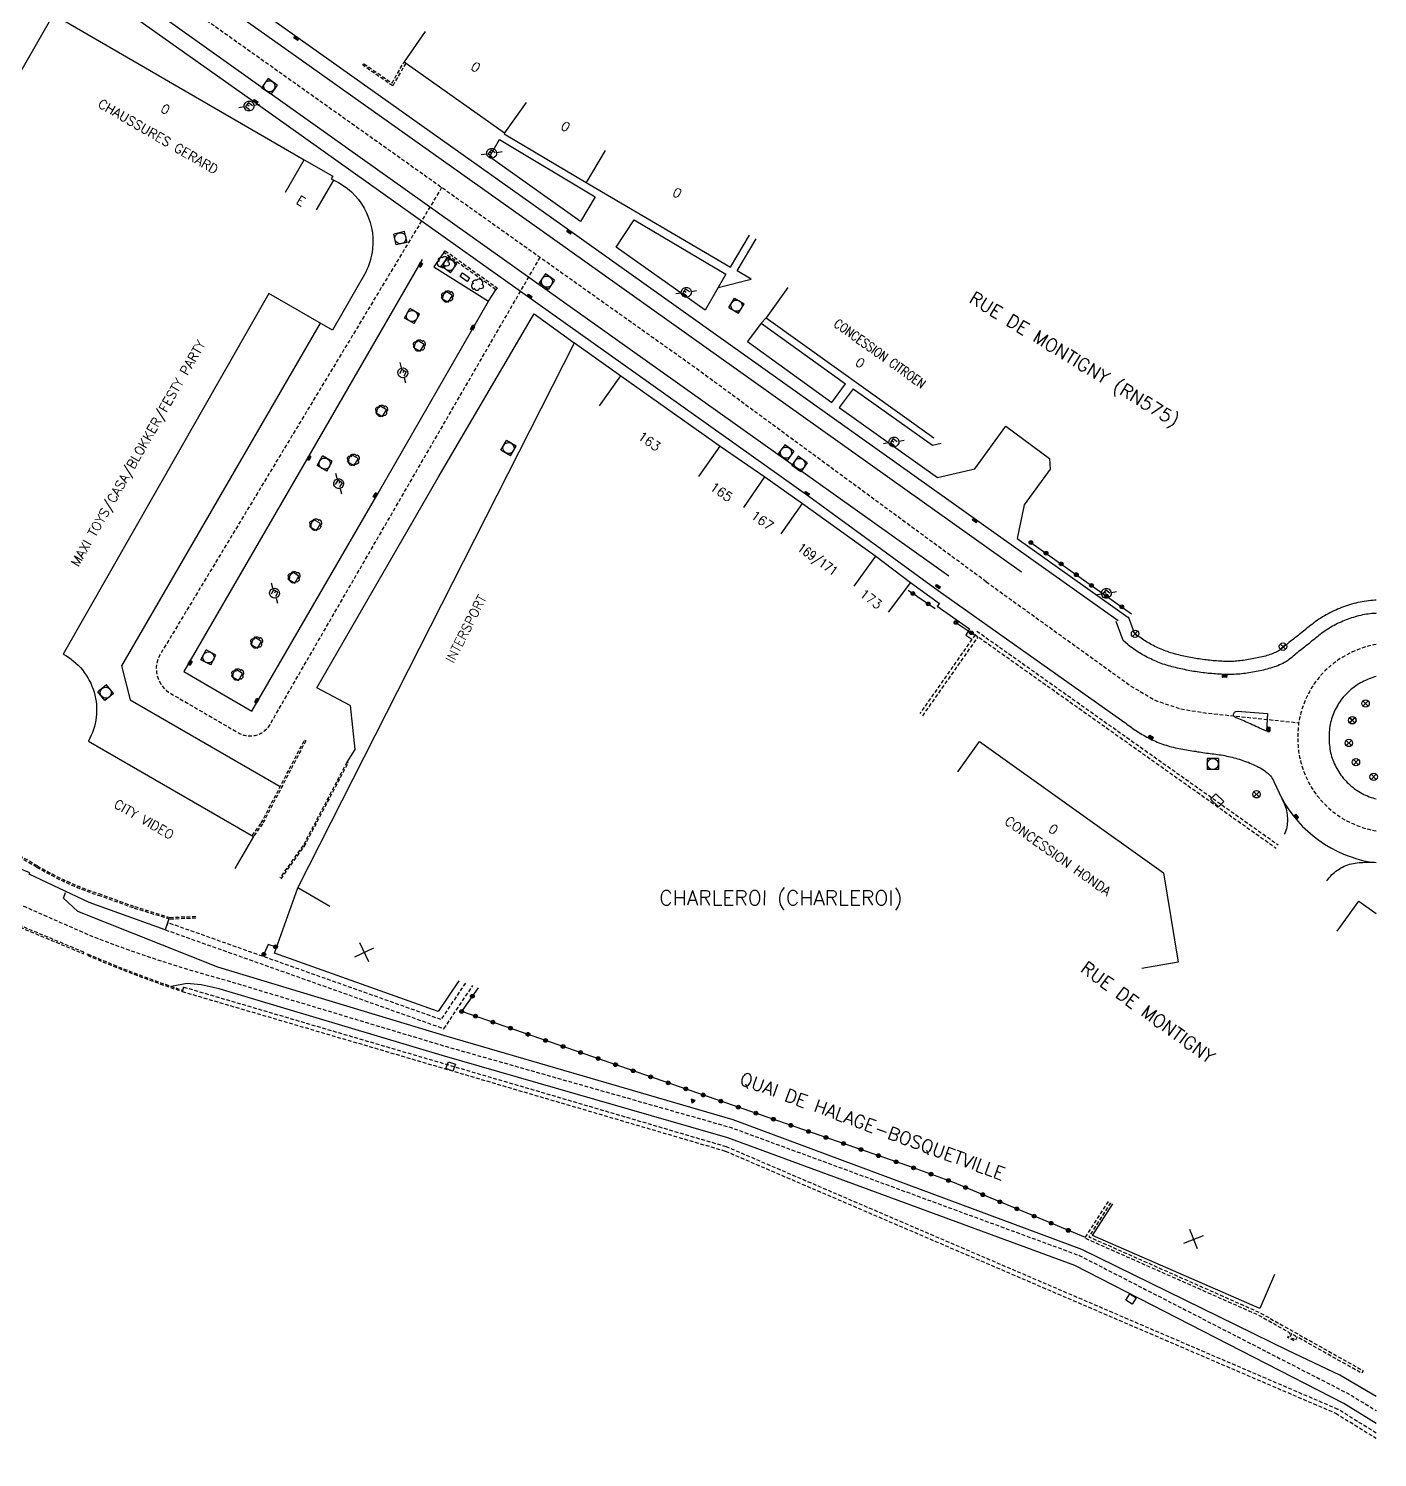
# Model space of a CAD drawing. Header units: millimetres. Extents: x 154999 to 156001, y 121000 to 122001.
# Drawn here: x 155818.4 to 156000.2, y 121411.9 to 121604.5 of the extents above; entities that cross this region are included whole.
import ezdxf
from ezdxf.enums import TextEntityAlignment as Align

# ---------------------------------------------------------------- set-up
doc = ezdxf.new("R2010")
doc.units = ezdxf.units.MM
doc.linetypes.add('DASHED', pattern=[0.75, 0.5, -0.25])
doc.layers.get('0').update_dxf_attribs({"linetype": 'CONTINUOUS'})
for name, color, linetype in [('W0001', 6, 'DASHED'), ('W0008', 7, 'CONTINUOUS'), ('W0100', 7, 'CONTINUOUS'), ('W0112', 1, 'DASHED'), ('W0300', 7, 'CONTINUOUS'), ('W0322', 7, 'CONTINUOUS'), ('W0334', 7, 'CONTINUOUS'), ('W0400', 7, 'CONTINUOUS'), ('W0420', 7, 'CONTINUOUS'), ('W0469', 7, 'CONTINUOUS'), ('W0471', 7, 'CONTINUOUS'), ('W0851', 7, 'CONTINUOUS'), ('W0980', 7, 'CONTINUOUS'), ('W0984', 7, 'CONTINUOUS'), ('W0989', 7, 'CONTINUOUS'), ('W0991', 7, 'CONTINUOUS'), ('W1102', 7, 'CONTINUOUS'), ('W1471', 7, 'CONTINUOUS')]:
    doc.layers.add(name, color=color, linetype=linetype)
doc.styles.get("Standard").update_dxf_attribs({"font": 'romans.shx', "width": 0.85})

# ---------------------------------------------------------------- blocks, each defined once
blk = doc.blocks.new('t322o')
at = {"color": 0, "linetype": 'Continuous'}
for radius in [0.25, 0.15]:
    blk.add_circle((0, 0), radius, dxfattribs=at)
blk = doc.blocks.new('T300')
for p, q in [((-0.8, 0.51), (-0.86, 0.34)), ((-0.86, 0.34), (-0.86, 0.17)), ((-0.86, 0.17), (-0.74, 0.06)), ((-0.69, 0.63), (-0.8, 0.51)), ((-0.8, -0.06), (-0.74, 0.06)), ((-0.74, 0.06), (-0.69, 0.11)), ((-0.57, 0.69), (-0.69, 0.63)), ((-0.46, 0.69), (-0.57, 0.69)), ((-0.29, 0.63), (-0.46, 0.69)), ((-0.29, 0.63), (-0.17, 0.74)), ((-0.23, 0.57), (-0.29, 0.63)), ((-0.17, 0.74), (-0.06, 0.8)), ((-0.06, 0.8), (0.06, 0.8)), ((0.06, 0.8), (0.23, 0.74)), ((0.23, 0.74), (0.34, 0.63)), ((0.34, 0.63), (0.4, 0.51)), ((0.46, 0.46), (0.34, 0.46)), ((0.4, 0.51), (0.4, 0.46)), ((0.57, 0.4), (0.46, 0.46)), ((0.57, 0.4), (0.69, 0.29)), ((0.69, 0.29), (0.74, 0.17)), ((0.74, 0.06), (0.69, -0.17)), ((0.74, 0.17), (0.74, 0.06)), ((-0.8, -0.17), (-0.8, -0.06)), ((-0.8, -0.23), (-0.8, -0.17)), ((-0.74, -0.34), (-0.8, -0.23)), ((-0.69, -0.4), (-0.74, -0.34)), ((-0.51, -0.46), (-0.69, -0.4)), ((-0.4, -0.46), (-0.51, -0.46)), ((-0.4, -0.46), (-0.34, -0.46)), ((-0.34, -0.46), (-0.34, -0.4)), ((-0.34, -0.51), (-0.34, -0.46)), ((-0.29, -0.63), (-0.34, -0.51)), ((-0.17, -0.74), (-0.29, -0.63)), ((-0.06, -0.8), (-0.17, -0.74)), ((0.06, -0.8), (-0.06, -0.8)), ((0.17, -0.74), (0.06, -0.8)), ((0.23, -0.69), (0.17, -0.74)), ((0.29, -0.46), (0.23, -0.46)), ((0.29, -0.63), (0.23, -0.69)), ((0.46, -0.4), (0.29, -0.46)), ((0.34, -0.51), (0.29, -0.63)), ((0.34, -0.51), (0.34, -0.46)), ((0.57, -0.34), (0.46, -0.4)), ((0.63, -0.29), (0.57, -0.34)), ((0.69, -0.17), (0.63, -0.29))]:
    blk.add_line(p, q)
blk = doc.blocks.new('t991o')
at = {"color": 0, "linetype": 'Continuous'}
for p, q in [((-1, 1), (1, -1)), ((-1, -1), (1, 1))]:
    blk.add_line(p, q, dxfattribs=at)
blk = doc.blocks.new('t112o')
at = {"color": 0, "linetype": 'Continuous'}
for p, q in [((-0.5, 0.5), (0.5, 0.5)), ((-0.5, -0.5), (-0.5, 0.5)), ((0.5, 0.5), (0.5, -0.5)), ((0.5, -0.5), (-0.5, -0.5))]:
    blk.add_line(p, q, dxfattribs=at)
blk = doc.blocks.new('T851')
for p, q in [((-0.25, -0.15), (0, 0.32)), ((0, 0.32), (0.25, -0.15)), ((-0.25, -0.15), (0.25, -0.15))]:
    blk.add_line(p, q)
for major_axis in [(-0.106, 0.106), (-0.0354, 0.0354), (-0.0236, 0.0236)]:
    blk.add_ellipse((0, 0), major_axis=major_axis, ratio=1, start_param=3.926991, end_param=10.210176)
blk = doc.blocks.new('T400')
for p, q in [((-0.15, 0.3), (0.15, 0.3)), ((-0.15, -0.25), (-0.15, 0.3)), ((-0.15, 0.15), (0.15, 0.15)), ((-0.15, 0), (0.15, 0)), ((0.15, 0.3), (0.15, -0.25)), ((-0.15, -0.15), (0.15, -0.15)), ((-0.15, -0.25), (-0.15, -0.3)), ((-0.15, -0.3), (0.15, -0.3)), ((0.15, -0.3), (0.15, -0.25))]:
    blk.add_line(p, q)
blk = doc.blocks.new('T420')
for p, q in [((0.75, 0.75), (-0.75, 0.75)), ((-0.75, 0.75), (-0.75, -0.75)), ((0.75, 0.75), (0.75, -0.75)), ((0.75, -0.75), (-0.75, -0.75))]:
    blk.add_line(p, q)
blk.add_ellipse((0, 0), major_axis=(-0.53, 0.53), ratio=1, start_param=3.926991, end_param=10.210176)
blk = doc.blocks.new('T471')
for p, q in [((-0.333334, 0.333334), (-0.333334, -0.333334)), ((-0.333334, 0.333334), (0.333334, 0.333334)), ((-0.333334, 0), (0, 0)), ((0.500001, 0.500001), (1.000002, 1.000002)), ((-0.500001, -0.500001), (-1.000002, -1.000002)), ((-0.333334, -0.333334), (0.333334, -0.333334))]:
    blk.add_line(p, q)
blk.add_ellipse((0, 0), major_axis=(0.471405, 0.471405), ratio=1, start_param=5.4977871438, end_param=11.780972451)
blk = doc.blocks.new('T1471')
at = {"color": 0, "linetype": 'Continuous', "flags": 128}
blk.add_lwpolyline([(-0.75, -0.5), (-0.75, 0.5), (0.75, 0.5), (0.75, -0.5), (-0.75, -0.5)], dxfattribs=at)
blk = doc.blocks.new('T469')
at = {"color": 0, "linetype": 'Continuous', "flags": 128}
for points in [[(-0.35, 0.35), (0.35, -0.35)], [(-0.35, -0.35), (0.35, 0.35)]]:
    blk.add_lwpolyline(points, dxfattribs=at)
at = {"color": 0, "linetype": 'Continuous'}
blk.add_circle((0, 0), 0.5, dxfattribs=at)

msp = doc.modelspace()

# ---------------------------------------------------------------- linework, layer by layer
at = {"layer": 'W0001', "flags": 128}
for points in [[(155947.43, 121529.96), (155908.28, 121558.75), (155871.18, 121585.12), (155843.77, 121604.6), (155826.14, 121617.04, -0.042132), (155792.7, 121643.43), (155766.05, 121669.18), (155752.12, 121682.72), (155719.47, 121713.73), (155698.39, 121733.93), (155647.13, 121783), (155573, 121853.51)], [(155874.03, 121583.1), (155835.9, 121519.85, 0.386635), (155837.55, 121514.88), (155846.73, 121509.54, 0.429272), (155851.05, 121511), (155887.29, 121573.67)], [(155711.61, 121553.32), (155734.11, 121534.65, 0.028499), (155746.49, 121526.08), (155769.75, 121510.59, 0.018142), (155777.77, 121505.97), (155807.15, 121490.88), (155826.88, 121482.18, 0.026258), (155844.45, 121476.4), (155874.44, 121467.37), (155913.05, 121456.38), (155959.97, 121439.14), (155996.36, 121420.44), (156000, 121418.22)]]:
    msp.add_lwpolyline(points, format="xyb", dxfattribs=at)
at = {"layer": 'W0001'}
msp.add_lwpolyline([(155562.41, 121691.24, -0.013116), (155602.31, 121639.95, 0.005004), (155665.86, 121556.54, 0.009061), (155766.38, 121413.89, -0.011791), (155858.78, 121286.33, -0.035636)], format="xyb", dxfattribs=at)
at = {"layer": 'W0001', "flags": 128}
for points in [[(155947.43, 121529.96), (155966.94, 121515.9), (155970.29, 121513.93), (155973.62, 121512.83), (155976.94, 121512.28), (155989.56, 121510.95)], [(156000, 121521.52), (155999.64, 121521.45), (155999.27, 121521.37), (155998.91, 121521.27), (155998.54, 121521.17), (155998.18, 121521.05), (155997.83, 121520.93), (155997.48, 121520.79), (155997.14, 121520.65), (155996.8, 121520.5), (155996.46, 121520.33), (155996.13, 121520.16), (155995.8, 121519.98), (155995.48, 121519.79), (155995.16, 121519.6), (155994.84, 121519.39), (155994.53, 121519.17), (155994.23, 121518.94), (155993.93, 121518.7), (155993.64, 121518.45), (155993.36, 121518.2), (155993.08, 121517.93), (155992.81, 121517.65), (155992.55, 121517.37), (155992.3, 121517.07), (155992.06, 121516.77), (155991.82, 121516.46), (155991.6, 121516.14), (155991.38, 121515.81), (155991.18, 121515.48), (155990.98, 121515.14), (155990.8, 121514.8), (155990.63, 121514.45), (155990.47, 121514.1), (155990.32, 121513.74), (155990.18, 121513.38), (155990.05, 121513.02), (155989.94, 121512.65), (155989.84, 121512.29), (155989.75, 121511.92), (155989.67, 121511.55), (155989.6, 121511.17), (155989.54, 121510.8), (155989.49, 121510.43), (155989.46, 121510.06), (155989.43, 121509.68), (155989.42, 121509.31), (155989.41, 121508.94), (155989.42, 121508.57), (155989.43, 121508.19), (155989.46, 121507.82), (155989.5, 121507.45), (155989.54, 121507.07), (155989.6, 121506.7), (155989.67, 121506.33), (155989.75, 121505.96), (155989.84, 121505.59), (155989.94, 121505.22), (155990.06, 121504.86), (155990.18, 121504.49), (155990.32, 121504.14), (155990.47, 121503.78), (155990.63, 121503.43), (155990.8, 121503.08), (155990.98, 121502.74), (155991.18, 121502.4), (155991.38, 121502.07), (155991.6, 121501.75), (155991.82, 121501.43), (155992.05, 121501.12), (155992.29, 121500.82), (155992.54, 121500.52), (155992.8, 121500.24), (155993.07, 121499.96), (155993.34, 121499.69), (155993.62, 121499.43), (155993.91, 121499.18), (155994.21, 121498.94), (155994.52, 121498.7), (155994.83, 121498.48), (155995.15, 121498.27), (155995.47, 121498.06), (155995.8, 121497.87), (155996.14, 121497.69), (155996.48, 121497.52), (155996.83, 121497.35), (155997.17, 121497.2), (155997.53, 121497.05), (155997.89, 121496.92), (155998.25, 121496.8), (155998.61, 121496.69), (155998.98, 121496.59), (155999.35, 121496.5), (155999.72, 121496.42), (156000, 121496.37)]]:
    msp.add_lwpolyline(points, dxfattribs=at)
at = {"layer": 'W0008'}
for points in [[(155965.19, 121524.69), (155953.45, 121533.05), (155890.21, 121578.03), (155854.95, 121603.06), (155831.01, 121620.09), (155829.64, 121620.33), (155816.43, 121629.68), (155808.99, 121634.9), (155807.04, 121636.36), (155802.78, 121640.12), (155797.53, 121644.97), (155782.87, 121659.18), (155760.8, 121680.42), (155760.8, 121680.42), (155760.45, 121681.34), (155760.23, 121681.14), (155754.63, 121686.52, -0.284099), (155753.35, 121695.15), (155758.19, 121703.76), (155763.45, 121712.95, -0.155607)], [(155748.61, 121529.44, -0.303458), (155748.24, 121531.74), (155760.43, 121552.88), (155792.7, 121608.59), (155799.04, 121619.7), (155798.61, 121619.94, -0.389441), (155801.68, 121621.45), (155818.48, 121615.7), (155818.32, 121615.22, -0.060656), (155822.4, 121613.3, -0.013713), (155823.89, 121612.33), (155849.33, 121594.25), (155886.98, 121567.46), (155923.51, 121541.49), (155940.96, 121528.78)], [(155671.13, 121560.11, 0.009058), (155771.49, 121417.7, -0.016288), (155897.75, 121240.03, -0.035665), (155934.41, 121165.46, 0.001245), (155955.49, 121118.81, -0.071841), (155973.17, 121063.84)]]:
    msp.add_lwpolyline(points, format="xyb", dxfattribs=at)
at = {"layer": 'W0008', "flags": 128}
for points in [[(155940.96, 121528.78), (155965.99, 121511.08), (155966.18, 121510.93), (155966.38, 121510.78), (155966.58, 121510.63), (155966.78, 121510.48), (155966.98, 121510.34), (155967.18, 121510.19), (155967.39, 121510.05), (155967.6, 121509.92), (155967.8, 121509.78), (155968.01, 121509.65), (155968.22, 121509.52), (155968.44, 121509.39), (155968.65, 121509.27), (155968.87, 121509.15), (155969.08, 121509.03), (155969.3, 121508.91), (155969.53, 121508.79), (155969.76, 121508.67), (155970, 121508.56), (155970.23, 121508.45), (155970.47, 121508.35), (155970.71, 121508.25), (155970.95, 121508.16), (155971.19, 121508.07), (155971.44, 121507.99), (155971.69, 121507.91), (155971.93, 121507.83), (155972.18, 121507.77), (155972.42, 121507.7), (155972.67, 121507.64), (155972.91, 121507.59), (155973.16, 121507.54), (155973.41, 121507.49), (155973.66, 121507.44), (155973.91, 121507.39), (155974.16, 121507.35), (155974.41, 121507.31), (155974.66, 121507.26), (155974.91, 121507.22), (155975.16, 121507.18), (155975.41, 121507.14), (155975.66, 121507.1), (155975.91, 121507.05), (155976.15, 121507.01), (155976.4, 121506.97), (155976.64, 121506.94), (155976.89, 121506.9), (155977.13, 121506.87), (155977.38, 121506.84), (155977.63, 121506.81), (155977.87, 121506.78), (155978.12, 121506.75), (155978.37, 121506.71), (155978.61, 121506.68), (155978.86, 121506.64), (155979.1, 121506.61), (155979.35, 121506.56), (155979.59, 121506.52), (155979.83, 121506.47), (155980.08, 121506.42), (155980.32, 121506.36), (155980.57, 121506.3), (155980.81, 121506.24), (155981.06, 121506.17), (155981.3, 121506.1), (155981.54, 121506.03), (155981.78, 121505.95), (155982.02, 121505.87), (155982.26, 121505.79), (155982.49, 121505.7), (155982.73, 121505.62), (155982.96, 121505.52), (155983.2, 121505.42), (155983.43, 121505.32), (155983.67, 121505.21), (155983.89, 121505.1), (155984.12, 121504.98), (155984.34, 121504.86), (155984.56, 121504.73), (155984.78, 121504.59), (155984.98, 121504.45), (155985.18, 121504.3), (155985.37, 121504.15), (155985.56, 121503.98), (155985.73, 121503.8), (155985.86, 121503.62), (155985.99, 121503.44), (155986.09, 121503.25), (155986.18, 121503.05), (155987.26, 121500.76), (155987.38, 121500.53), (155987.49, 121500.3), (155987.59, 121500.06), (155987.69, 121499.82), (155987.77, 121499.58), (155987.84, 121499.33), (155987.9, 121499.08), (155987.94, 121498.82), (155987.98, 121498.58), (155988, 121498.35), (155988.02, 121498.11), (155988.02, 121497.87), (155988.02, 121497.64), (155988, 121497.4), (155987.97, 121497.16), (155987.94, 121496.93), (155987.88, 121496.67), (155987.81, 121496.41), (155987.71, 121496.17), (155987.6, 121495.93)], [(156000, 121525.71), (155999.91, 121525.7), (155999.67, 121525.68), (155999.42, 121525.66), (155999.17, 121525.64), (155998.92, 121525.61), (155998.67, 121525.57), (155998.41, 121525.53), (155998.16, 121525.48), (155997.91, 121525.42), (155997.66, 121525.37), (155997.41, 121525.3), (155997.17, 121525.23), (155996.92, 121525.16), (155996.68, 121525.08), (155996.44, 121525), (155996.2, 121524.92), (155995.96, 121524.83), (155995.72, 121524.73), (155995.49, 121524.63), (155995.25, 121524.53), (155995.02, 121524.42), (155994.79, 121524.31), (155994.56, 121524.2), (155994.33, 121524.08), (155994.11, 121523.96), (155993.89, 121523.84), (155993.68, 121523.71), (155993.47, 121523.57), (155993.26, 121523.44), (155993.06, 121523.3), (155992.85, 121523.15), (155992.65, 121523.01), (155992.45, 121522.86), (155992.26, 121522.71), (155992.06, 121522.55), (155991.87, 121522.4), (155991.67, 121522.24), (155991.48, 121522.09), (155991.29, 121521.93), (155991.1, 121521.77), (155990.9, 121521.61), (155990.71, 121521.46), (155990.52, 121521.3), (155990.32, 121521.14), (155990.13, 121520.99), (155989.93, 121520.84), (155989.73, 121520.69), (155989.54, 121520.54), (155989.35, 121520.39), (155989.16, 121520.23), (155988.98, 121520.08), (155988.79, 121519.92), (155988.61, 121519.76), (155988.42, 121519.61), (155988.23, 121519.46), (155988.03, 121519.32), (155987.83, 121519.18), (155987.62, 121519.06), (155987.4, 121518.95), (155987.17, 121518.84), (155986.94, 121518.74), (155986.71, 121518.64), (155986.48, 121518.55), (155986.24, 121518.47), (155986, 121518.39), (155985.76, 121518.32), (155985.52, 121518.25), (155985.28, 121518.18), (155985.04, 121518.12), (155984.8, 121518.06), (155984.56, 121518.01), (155984.31, 121517.96), (155984.07, 121517.91), (155983.82, 121517.86), (155983.57, 121517.82), (155983.33, 121517.77), (155983.08, 121517.73), (155982.83, 121517.69), (155982.59, 121517.65), (155982.34, 121517.61), (155982.09, 121517.58), (155981.84, 121517.55), (155981.59, 121517.52), (155981.34, 121517.5), (155981.1, 121517.48), (155980.85, 121517.47), (155980.6, 121517.46), (155980.35, 121517.45), (155980.1, 121517.45), (155979.85, 121517.45), (155979.6, 121517.45), (155979.35, 121517.46), (155979.1, 121517.48), (155978.85, 121517.49), (155978.6, 121517.51), (155978.35, 121517.53), (155978.1, 121517.55), (155977.85, 121517.57), (155977.6, 121517.59), (155977.36, 121517.61), (155977.11, 121517.64), (155976.86, 121517.67), (155976.62, 121517.7), (155976.37, 121517.73), (155976.12, 121517.77), (155975.88, 121517.8), (155975.63, 121517.84), (155975.38, 121517.88), (155975.14, 121517.92), (155974.89, 121517.97), (155974.65, 121518.01), (155974.41, 121518.06), (155974.16, 121518.11), (155973.92, 121518.16), (155973.67, 121518.21), (155973.43, 121518.27), (155973.19, 121518.32), (155972.95, 121518.38), (155972.7, 121518.44), (155972.46, 121518.51), (155972.22, 121518.57), (155971.98, 121518.64), (155971.73, 121518.71), (155971.49, 121518.79), (155971.25, 121518.87), (155971.02, 121518.96), (155970.78, 121519.05), (155970.55, 121519.14), (155970.31, 121519.24), (155970.08, 121519.34), (155969.85, 121519.44), (155969.62, 121519.55), (155969.39, 121519.66), (155969.17, 121519.77), (155968.94, 121519.89), (155968.73, 121520), (155968.51, 121520.12), (155968.3, 121520.24), (155968.09, 121520.37), (155967.89, 121520.49), (155967.68, 121520.63), (155967.48, 121520.76), (155967.28, 121520.9), (155967.08, 121521.04), (155966.89, 121521.18), (155966.7, 121521.33), (155966.51, 121521.48), (155966.2, 121521.75), (155965.9, 121522.02), (155964.95, 121524.61)], [(156000, 121517.2), (155999.78, 121517.14), (155999.53, 121517.06), (155999.29, 121516.97), (155999.05, 121516.88), (155998.81, 121516.78), (155998.57, 121516.67), (155998.33, 121516.56), (155998.1, 121516.44), (155997.88, 121516.32), (155997.65, 121516.19), (155997.44, 121516.05), (155997.23, 121515.91), (155997.02, 121515.77), (155996.82, 121515.61), (155996.62, 121515.46), (155996.43, 121515.29), (155996.24, 121515.12), (155996.06, 121514.95), (155995.88, 121514.76), (155995.71, 121514.58), (155995.54, 121514.38), (155995.38, 121514.18), (155995.23, 121513.98), (155995.08, 121513.76), (155994.93, 121513.54), (155994.8, 121513.32), (155994.67, 121513.1), (155994.55, 121512.87), (155994.43, 121512.64), (155994.33, 121512.41), (155994.23, 121512.17), (155994.14, 121511.94), (155994.05, 121511.7), (155993.98, 121511.46), (155993.91, 121511.22), (155993.85, 121510.97), (155993.8, 121510.72), (155993.75, 121510.48), (155993.71, 121510.22), (155993.68, 121509.97), (155993.66, 121509.72), (155993.64, 121509.46), (155993.63, 121509.2), (155993.63, 121508.94), (155993.63, 121508.68), (155993.64, 121508.42), (155993.66, 121508.16), (155993.68, 121507.91), (155993.72, 121507.65), (155993.75, 121507.4), (155993.8, 121507.15), (155993.85, 121506.91), (155993.91, 121506.66), (155993.98, 121506.42), (155994.06, 121506.18), (155994.14, 121505.94), (155994.23, 121505.71), (155994.33, 121505.47), (155994.44, 121505.24), (155994.55, 121505.01), (155994.67, 121504.78), (155994.8, 121504.56), (155994.94, 121504.33), (155995.08, 121504.12), (155995.23, 121503.9), (155995.39, 121503.69), (155995.55, 121503.49), (155995.71, 121503.3), (155995.88, 121503.11), (155996.06, 121502.92), (155996.24, 121502.75), (155996.43, 121502.57), (155996.62, 121502.41), (155996.82, 121502.25), (155997.02, 121502.1), (155997.22, 121501.95), (155997.44, 121501.81), (155997.65, 121501.67), (155997.88, 121501.54), (155998.1, 121501.42), (155998.34, 121501.3), (155998.57, 121501.18), (155998.81, 121501.08), (155999.05, 121500.98), (155999.29, 121500.89), (155999.54, 121500.81), (155999.78, 121500.74), (156000, 121500.68)], [(155993.33, 121489.63), (155993.48, 121489.84), (155993.64, 121490.05), (155993.81, 121490.24), (155993.98, 121490.43), (155994.17, 121490.61), (155994.36, 121490.78), (155994.56, 121490.94), (155994.77, 121491.09), (155994.98, 121491.23), (155995.2, 121491.37), (155995.43, 121491.49), (155995.67, 121491.6), (155995.91, 121491.71), (155996.16, 121491.8), (155996.41, 121491.87), (155996.66, 121491.94), (155996.92, 121491.99), (155997.17, 121492.03), (155997.43, 121492.07), (155997.68, 121492.1), (155997.94, 121492.12), (155998.2, 121492.13), (155998.46, 121492.15), (155998.72, 121492.16), (155998.98, 121492.16), (155999.24, 121492.17), (155999.5, 121492.17), (155999.76, 121492.15), (156000, 121492.12)]]:
    msp.add_lwpolyline(points, dxfattribs=at)
for points in [[(156000, 121527.47), (155999.81, 121527.46), (155999.53, 121527.44), (155999.25, 121527.42), (155998.96, 121527.39), (155998.68, 121527.35), (155998.39, 121527.31), (155998.1, 121527.26), (155997.81, 121527.21), (155997.53, 121527.15), (155997.24, 121527.08), (155996.96, 121527.01), (155996.68, 121526.93), (155996.4, 121526.85), (155996.13, 121526.76), (155995.86, 121526.67), (155995.59, 121526.57), (155995.32, 121526.47), (155995.05, 121526.36), (155994.79, 121526.25), (155994.53, 121526.14), (155994.27, 121526.02), (155994.02, 121525.9), (155993.76, 121525.77), (155993.51, 121525.64), (155993.25, 121525.5), (155993, 121525.36), (155992.75, 121525.21), (155992.51, 121525.06), (155992.28, 121524.9), (155992.05, 121524.75), (155991.82, 121524.59), (155991.6, 121524.42), (155991.39, 121524.26), (155991.17, 121524.1), (155990.97, 121523.94), (155990.76, 121523.78), (155990.56, 121523.61), (155990.37, 121523.45), (155990.17, 121523.29, 0.000223), (155990.17, 121523.29), (155989.98, 121523.14), (155989.79, 121522.98), (155989.6, 121522.83), (155989.41, 121522.68), (155989.23, 121522.53), (155989.04, 121522.39), (155988.86, 121522.24), (155988.66, 121522.1), (155988.45, 121521.93), (155988.23, 121521.75), (155988.03, 121521.58), (155987.84, 121521.42, 0.000157), (155987.83, 121521.42), (155987.65, 121521.27), (155987.48, 121521.12), (155987.32, 121520.99), (155987.17, 121520.87), (155987.03, 121520.77), (155986.89, 121520.68), (155986.76, 121520.6), (155986.62, 121520.53), (155986.44, 121520.44), (155986.25, 121520.36), (155986.06, 121520.28), (155985.87, 121520.21), (155985.67, 121520.14), (155985.46, 121520.07), (155985.26, 121520.01), (155985.05, 121519.95), (155984.84, 121519.89), (155984.62, 121519.83), (155984.4, 121519.78), (155984.18, 121519.73), (155983.96, 121519.69), (155983.73, 121519.64), (155983.5, 121519.6), (155983.26, 121519.55), (155983.03, 121519.51), (155982.79, 121519.47), (155982.55, 121519.43), (155982.31, 121519.39), (155982.08, 121519.36), (155981.86, 121519.33), (155981.64, 121519.3), (155981.42, 121519.28), (155981.2, 121519.26), (155980.98, 121519.24), (155980.76, 121519.23), (155980.54, 121519.22), (155980.32, 121519.21), (155980.09, 121519.21), (155979.87, 121519.21), (155979.65, 121519.22), (155979.43, 121519.23), (155979.19, 121519.24), (155978.96, 121519.25), (155978.72, 121519.27), (155978.48, 121519.29), (155978.25, 121519.3), (155978.01, 121519.32), (155977.78, 121519.35), (155977.54, 121519.37), (155977.31, 121519.4), (155977.07, 121519.42), (155976.84, 121519.45), (155976.6, 121519.48), (155976.37, 121519.51), (155976.14, 121519.55), (155975.9, 121519.58), (155975.67, 121519.62), (155975.44, 121519.66), (155975.21, 121519.7), (155974.98, 121519.74), (155974.75, 121519.79), (155974.52, 121519.84), (155974.29, 121519.88), (155974.06, 121519.93), (155973.83, 121519.99), (155973.6, 121520.04), (155973.37, 121520.1), (155973.14, 121520.15), (155972.92, 121520.21), (155972.69, 121520.27), (155972.47, 121520.33), (155972.26, 121520.4), (155972.05, 121520.47), (155971.84, 121520.54), (155971.63, 121520.62), (155971.42, 121520.7), (155971.21, 121520.78), (155971, 121520.86), (155970.79, 121520.95), (155970.58, 121521.05), (155970.38, 121521.14), (155970.17, 121521.24), (155969.96, 121521.35), (155969.76, 121521.45), (155969.57, 121521.55), (155969.38, 121521.66), (155969.19, 121521.76), (155969.01, 121521.87), (155968.83, 121521.99), (155968.65, 121522.1), (155968.47, 121522.22), (155968.3, 121522.34), (155968.12, 121522.47), (155967.95, 121522.59), (155967.78, 121522.72), (155967.63, 121522.84), (155967.4, 121523.04), (155966.61, 121525.21)], [(155987.21, 121500.86, 0.229646), (155999.29, 121492.16)]]:
    msp.add_lwpolyline(points, format="xyb", dxfattribs=at)
msp.add_lwpolyline([(155984.27, 121510.23), (155984.02, 121510.34), (155983.78, 121510.46), (155983.53, 121510.57), (155983.28, 121510.68), (155983.04, 121510.79), (155982.81, 121510.89), (155982.59, 121510.99), (155982.37, 121511.09), (155982.15, 121511.19), (155981.92, 121511.28), (155981.7, 121511.38), (155981.47, 121511.47), (155981.26, 121511.55), (155981.05, 121511.63), (155980.79, 121511.85), (155980.76, 121512.11), (155980.89, 121512.36), (155981.05, 121512.48), (155981.24, 121512.53), (155985.35, 121512.22), (155985.2, 121509.82)], close=True, dxfattribs=at)
at = {"layer": 'W0008'}
for points in [[(156000, 121420.11), (155995.09, 121422.98), (155988.1, 121426.31), (155960.31, 121439.94), (155913.33, 121457.42), (155874.77, 121468.66), (155843.87, 121478.02), (155825, 121485.51), (155823.05, 121487.31), (155823.34, 121488.05)], [(156000, 121416.49), (155995.64, 121419.16), (155959.38, 121437.79), (155912.59, 121454.98), (155874.11, 121466.09), (155844.05, 121475.08), (155841.63, 121475.62), (155839.69, 121475.79), (155837.64, 121475.39)]]:
    msp.add_lwpolyline(points, dxfattribs=at)
at = {"layer": 'W0100'}
for points in [[(155783.65, 121565.35), (155779.35, 121567.91), (155782.33, 121572.92), (155786.45, 121570.48), (155801.39, 121595.62), (155806.96, 121592.43), (155806.8, 121592.14), (155811.84, 121589.27), (155821.71, 121606.42), (155855.5, 121586.82), (155859.36, 121584.65), (155859.16, 121584.3), (155859.49, 121584.11, -0.32163), (155864.72, 121574.82)], [(155864.72, 121574.82, -0.088883), (155863.79, 121571.68), (155859.3, 121563.86), (155850.73, 121568.83), (155823, 121520.22, -0.420793), (155826.42, 121508.49), (155826.42, 121508.49), (155848.66, 121495.64), (155846.16, 121491.31)]]:
    msp.add_lwpolyline(points, format="xyb", dxfattribs=at)
for points in [[(155871.83, 121604.12), (155868.96, 121600.03), (155882.52, 121590.49), (155882.44, 121590.33), (155893.51, 121583.79), (155912.97, 121572.36), (155915.51, 121576.67)], [(155920.68, 121569.61), (155917.77, 121565.54), (155940.36, 121549.37)], [(155876.36, 121476.17), (155873.57, 121472.02), (155851.48, 121479.88), (155854.64, 121488.68), (155891.92, 121562.18), (155898.18, 121557.74), (155911.59, 121548.23), (155917.58, 121544.11), (155922.67, 121540.5), (155932.55, 121533.42), (155937.23, 121529.86), (155934.2, 121525.88)], [(155943.62, 121504.34), (155946.52, 121508.41), (155971.34, 121490.72), (155973.31, 121478.68), (155968.38, 121477.83)], [(155994.74, 121482.84), (155997.65, 121486.91), (156000, 121485.23)], [(155986.3, 121436.56), (155984.3, 121431.98), (155961.76, 121441.83), (155964.48, 121446.09)]]:
    msp.add_lwpolyline(points, dxfattribs=at)
msp.add_lwpolyline([(155876.82, 121571.59), (155877.78, 121570.94), (155877.47, 121570.45), (155876.51, 121571.11)], close=True, dxfattribs=at)
at = {"layer": 'W0112'}
for points in [[(155869.18, 121599.87), (155867.43, 121596.81), (155863.41, 121599.58), (155863.56, 121599.8), (155867.34, 121597.19), (155868.96, 121600.03)], [(155945.94, 121522.82), (155938.47, 121512.18)], [(155938.88, 121511.89), (155946.35, 121522.54)], [(155848.49, 121495.74), (155849.72, 121497.44), (155855.54, 121508.62), (155855.72, 121508.53), (155849.89, 121497.33), (155848.66, 121495.64)], [(155852.39, 121489.93), (155855.52, 121494.29), (155861.42, 121505.52), (155861.24, 121505.62), (155855.35, 121494.39), (155852.23, 121490.05)], [(155877.23, 121475.86), (155873.93, 121470.94), (155837.12, 121484), (155836.78, 121483.04), (155874.34, 121469.71), (155878.22, 121475.51)], [(156000, 121415.19), (155994.84, 121418.39), (155912.43, 121453.78), (155839.24, 121475.29), (155839.07, 121474.72), (155912.26, 121453.21), (155994.53, 121417.87), (156000, 121414.49)]]:
    msp.add_lwpolyline(points, dxfattribs=at)
msp.add_lwpolyline([(155874.32, 121574.34), (155874.5, 121574.59), (155881.51, 121569.58), (155881.33, 121569.33)], close=True, dxfattribs=at)
at = {"layer": 'W0112', "flags": 128}
for points in [[(155946.17, 121523.31), (155986.79, 121494.49)], [(155945.86, 121522.88), (155986.49, 121494.06)], [(155964.17, 121446.23), (155961.26, 121441.66), (155984.25, 121431.46), (155998.24, 121423.6), (155998.05, 121423.25), (155989.33, 121428.15), (155989.01, 121427.58), (155988.06, 121428.1), (155988.38, 121428.68), (155984.07, 121431.1), (155961.04, 121441.32), (155960.76, 121441.5), (155963.9, 121446.4)]]:
    msp.add_lwpolyline(points, dxfattribs=at)
at = {"layer": 'W0112'}
msp.add_lwpolyline([(155825.82, 121480.01), (155817.28, 121483.58, -0.01813), (155790.77, 121495.99), (155782.4, 121500.57), (155782.52, 121501.79), (155781.44, 121502.34), (155781.35, 121502.16), (155782.31, 121501.67), (155782.19, 121500.45), (155790.68, 121495.81, 0.018132), (155817.2, 121483.39), (155825.74, 121479.82)], format="xyb", close=True, dxfattribs=at)
for points in [[(155840.91, 121484.62), (155837.42, 121484.46), (155832.49, 121485.98), (155827.69, 121487.72, -0.050324), (155819.44, 121491.49), (155809.26, 121497.36)], [(155840.9, 121484.82), (155837.45, 121484.66), (155832.55, 121486.17), (155827.76, 121487.91, -0.050339), (155819.54, 121491.66), (155809.36, 121497.53)], [(155721.99, 121490.86, 0.00459), (155773.47, 121419.18, -0.015959), (155897.58, 121245.17, -0.035676)], [(155721.66, 121490.54, 0.004587), (155773.09, 121418.9, -0.015903), (155897.15, 121244.91, -0.035674)]]:
    msp.add_lwpolyline(points, format="xyb", dxfattribs=at)
at = {"layer": 'W0112', "flags": 128}
msp.add_lwpolyline([(155826.31, 121479.79, 0.020332), (155839.1, 121474.89), (155839.04, 121474.7, -0.020332), (155826.23, 121479.6)], format="xyb", close=True, dxfattribs=at)
msp.add_lwpolyline([(155988.56, 121428.58), (155988.33, 121428.18), (155988.93, 121427.85), (155989.16, 121428.25)], close=True, dxfattribs=at)
at = {"layer": 'W0322'}
for points in [[(155953.45, 121535.24), (155967.01, 121525.65)], [(155936.9, 121528.81), (155940.55, 121526.35)], [(155943.35, 121524.48), (155945.76, 121522.85)], [(155851.78, 121480.71), (155850.66, 121481.08), (155849.95, 121479.45)], [(155960.8, 121441.55), (155942.91, 121449.03), (155937, 121451.18), (155876.73, 121472.04), (155878.99, 121475.23)]]:
    msp.add_lwpolyline(points, dxfattribs=at)
at = {"layer": 'W0334'}
for points in [[(155829.58, 121620.28), (155829.52, 121620.03), (155830.99, 121617.48), (155836.01, 121613.87), (155853.69, 121601.29), (155888.96, 121576.26), (155952.2, 121531.29)], [(155942.4, 121530.72), (155924.77, 121543.26), (155888.24, 121569.23), (155850.59, 121596.02), (155833.42, 121608.21), (155832.78, 121608.62), (155828.97, 121611.19), (155827.77, 121609.56)], [(155911.3, 121569.62), (155915.73, 121570.75), (155913.88, 121571.87), (155916.42, 121576.18)], [(155871.42, 121573.39), (155855.82, 121546.4), (155839.28, 121517.88), (155848.45, 121512.52), (155865.47, 121541.9), (155880.33, 121567.79)], [(155874.32, 121574.34), (155872.97, 121572.43), (155880.33, 121567.79), (155881.33, 121569.33)], [(155861.7, 121513.29), (155857.21, 121515.67), (155873.58, 121544), (155886.08, 121565.42), (155886.48, 121566.06), (155891.91, 121562.18)], [(155857.67, 121564.81), (155830.89, 121518.62), (155832.04, 121514.06), (155852.28, 121502.36)], [(155917.77, 121565.54), (155917.11, 121564.84), (155915.24, 121562.34), (155926.61, 121554.14), (155928.47, 121556.66)], [(155917.11, 121564.84), (155928.47, 121556.66)], [(155929.48, 121555.99), (155927.63, 121553.45), (155940.87, 121544.01), (155945.9, 121545.2), (155950.07, 121550.94), (155955.94, 121546.58), (155956.06, 121545.14), (155952.55, 121540.35), (155951.61, 121535.77), (155966.51, 121525.17)], [(155929.48, 121555.99), (155940.17, 121548.37), (155941.36, 121548.65)], [(155937.23, 121529.86), (155941.12, 121527.04), (155940.83, 121526.68), (155945.17, 121523.62), (155944.68, 121522.78), (155945.5, 121522.2)], [(155861.7, 121513.29), (155862.31, 121507.36), (155861.24, 121505.62)], [(155837.25, 121484.51), (155836.78, 121483.04), (155826.53, 121486.71), (155818.42, 121490.55), (155818.52, 121490.74), (155807.91, 121495.08), (155808.35, 121495.94)]]:
    msp.add_lwpolyline(points, dxfattribs=at)
for points in [[(155881.84, 121589.57), (155894.74, 121581.84), (155892.75, 121578.51), (155880.47, 121587.26)], [(155899.97, 121578.77), (155912.35, 121571.44), (155909.53, 121566.56), (155897.56, 121575.07)], [(155874.93, 121567.63), (155875.47, 121568.56), (155874.53, 121569.12), (155873.98, 121568.18)], [(155871.13, 121561.03), (155871.67, 121561.96), (155870.73, 121562.52), (155870.18, 121561.58)], [(155866.06, 121552.22), (155866.6, 121553.15), (155865.65, 121553.71), (155865.11, 121552.77)], [(155862.25, 121545.62), (155862.79, 121546.56), (155861.84, 121547.12), (155861.3, 121546.18)], [(155857.18, 121536.88), (155857.72, 121537.82), (155856.77, 121538.37), (155856.23, 121537.43)], [(155854.26, 121529.79), (155854.8, 121530.72), (155853.86, 121531.28), (155853.31, 121530.34)], [(155849.2, 121520.99), (155849.74, 121521.92), (155848.79, 121522.48), (155848.25, 121521.54)], [(155846.66, 121516.67), (155847.2, 121517.61), (155846.25, 121518.16), (155845.71, 121517.23)]]:
    msp.add_lwpolyline(points, close=True, dxfattribs=at)
at = {"layer": 'W1102'}
for p, q in [((155885.4, 121594.58), (155882.52, 121590.49)), ((155896.05, 121588.09), (155893.51, 121583.79)), ((155852.99, 121582.5), (155855.5, 121586.82)), ((155857.15, 121580.08), (155859.49, 121584.11)), ((155895.29, 121553.66), (155898.18, 121557.74)), ((155908.7, 121544.15), (155911.59, 121548.23)), ((155914.75, 121539.99), (155917.58, 121544.11)), ((155919.78, 121536.42), (155922.67, 121540.5)), ((155929.63, 121529.35), (155932.55, 121533.42)), ((155858.98, 121486.18), (155854.64, 121488.68))]:
    msp.add_line(p, q, dxfattribs=at)

# ---------------------------------------------------------------- block references
at = {"layer": 'W0112'}
for p, rotation in [((155875.24, 121464.62), 159.8073210421891), ((155966.95, 121433.26), 147.120704514188)]:
    msp.add_blockref('t112o', p, dxfattribs=dict(at, rotation=rotation))
at = {"layer": 'W0300'}
for p, rotation in [((155874.33, 121573.08), 56.88371458988909), ((155874.76, 121568.38), 239.9463755096756), ((155878.94, 121570.04), 56.88371458988909), ((155870.96, 121561.77), 239.9463755096756), ((155865.88, 121552.96), 239.9463755096756), ((155862.08, 121546.37), 239.9463755096756), ((155857, 121537.63), 239.9463755096756), ((155854.09, 121530.53), 239.9463755096756), ((155849.03, 121521.73), 239.9463755096756), ((155846.49, 121517.42), 239.9463755096756)]:
    msp.add_blockref('T300', p, dxfattribs=dict(at, rotation=rotation))
at = {"layer": 'W0322'}
for p, rotation in [((155953.45, 121535.24), 324.7407236870161), ((155955.49, 121533.8), 324.7407236870161), ((155957.53, 121532.36), 324.7407236870161), ((155959.57, 121530.91), 324.7407236870161), ((155961.61, 121529.47), 324.7407236870161), ((155937.54, 121528.38), 326.07383237261), ((155939.61, 121526.98), 326.07383237261), ((155963.65, 121528.03), 324.7407236870161), ((155965.69, 121526.58), 324.7407236870161), ((155943.35, 121524.48), 325.8374828259421), ((155945.42, 121523.08), 325.8374828259421), ((155851.64, 121480.76), 162.1106771492721), ((155850.07, 121479.73), 246.5014686086097), ((155878.17, 121474.09), 54.79577258156701), ((155876.73, 121472.04), 54.79577258156701), ((155878.58, 121471.4), 160.9033645617661), ((155880.94, 121470.59), 160.9033645617661), ((155883.3, 121469.77), 160.9033645617661), ((155885.67, 121468.95), 160.9033645617661), ((155888.03, 121468.13), 160.9033645617661), ((155890.39, 121467.31), 160.9033645617661), ((155892.75, 121466.5), 160.9033645617661), ((155895.12, 121465.68), 160.9033645617661), ((155897.48, 121464.86), 160.9033645617661), ((155899.84, 121464.04), 160.9033645617661), ((155902.2, 121463.22), 160.9033645617661), ((155904.57, 121462.41), 160.9033645617661), ((155906.93, 121461.59), 160.9033645617661), ((155909.29, 121460.77), 160.9033645617661), ((155911.65, 121459.95), 160.9033645617661), ((155914.02, 121459.13), 160.9033645617661), ((155916.38, 121458.32), 160.9033645617661), ((155918.74, 121457.5), 160.9033645617661), ((155921.1, 121456.68), 160.9033645617661), ((155923.47, 121455.86), 160.9033645617661), ((155925.83, 121455.05), 160.9033645617661), ((155928.19, 121454.23), 160.9033645617661), ((155930.55, 121453.41), 160.9033645617661), ((155932.91, 121452.59), 160.9033645617661), ((155935.28, 121451.77), 160.9033645617661), ((155937.64, 121450.95), 159.987479551059), ((155939.99, 121450.09), 159.987479551059), ((155942.33, 121449.23), 159.987479551059), ((155944.65, 121448.3), 157.3325424868841), ((155946.96, 121447.33), 157.3325424868841), ((155949.27, 121446.37), 157.3325424868841), ((155951.57, 121445.41), 157.3325424868841), ((155953.88, 121444.44), 157.3325424868841), ((155956.19, 121443.48), 157.3325424868841), ((155958.49, 121442.52), 157.3325424868841)]:
    msp.add_blockref('t322o', p, dxfattribs=dict(at, rotation=rotation))
at = {"layer": 'W0400'}
for p, rotation in [((155854.45, 121603.22), 54.56614445801308), ((155848.98, 121594.69), 54.60009607914007), ((155891.22, 121577.11), 54.63487707603105), ((155871.18, 121572.7), 329.9463755096755), ((155885.89, 121568.42), 54.564287961539), ((155878.2, 121564.2), 150.033500829729), ((155856.13, 121546.64), 149.638416484779), ((155865.1, 121541.6), 149.922423058377), ((155923.27, 121541.85), 54.59814692384002), ((155945.92, 121538.22), 54.57891532359308), ((155940.92, 121529.3), 54.57111822976905), ((155840.14, 121519.04), 329.8913688540591), ((155979.54, 121517.22), 267.716083593323), ((155849.09, 121513.93), 330.3445006493703), ((155985.5, 121510.08), 356.5864891240613), ((155969.65, 121508.99), 60.17044017047673), ((155989.23, 121498.3), 39.40299567297185)]:
    msp.add_blockref('T400', p, dxfattribs=dict(at, rotation=rotation))
at = {"layer": 'W0420'}
for p, rotation in [((155850.81, 121596.74), 324.566144458013), ((155868.47, 121576.27), 283.1108015807361), ((155875.05, 121572.66), 234.6535899066089), ((155888.21, 121570.42), 324.564287961539), ((155913.77, 121567.18), 148.8446190447491), ((155870.03, 121565.78), 239.9463755096756), ((155883.04, 121547.98), 239.9142868239589), ((155920.44, 121547.37), 324.59814692384), ((155858.26, 121545.89), 239.9463755096756), ((155922.27, 121545.83), 324.59814692384), ((155842.6, 121519.76), 242.1957877608135), ((155828.75, 121515), 308.255168184868)]:
    msp.add_blockref('T420', p, dxfattribs=dict(at, rotation=rotation))
msp.add_blockref('T420', (155977.97, 121505.4), dxfattribs=at)
at = {"layer": 'W0469'}
for p in [(155967.49, 121522.95), (155987.43, 121521.21), (155998.56, 121513.55), (155996.76, 121511.28), (155996.77, 121511.3), (155996.3, 121508.23), (155997.26, 121505.64), (155999.65, 121503.66), (155983.85, 121501.31)]:
    msp.add_blockref('T469', p, dxfattribs=at)
at = {"layer": 'W0471'}
for p, rotation in [((155848.07, 121594.1), 324.6000960791401), ((155880.77, 121587.73), 324.634877076031), ((155906.99, 121568.99), 324.5711182297691), ((155868.8, 121558.13), 239.9463755096756), ((155934.98, 121548.81), 324.5711182297691), ((155860.15, 121543.19), 239.9463755096756), ((155851.5, 121528.42), 242.1957877608135), ((155963.61, 121528.4), 324.578915323593)]:
    msp.add_blockref('T471', p, dxfattribs=dict(at, rotation=rotation))
at = {"layer": 'W0851', "rotation": 159.8073210421891}
msp.add_blockref('T851', (155907.91, 121459.96), dxfattribs=at)
at = {"layer": 'W0991'}
for p, rotation in [((155863.59, 121479.99), 70.40348766761859), ((155975.39, 121441.33), 66.39677356026108)]:
    msp.add_blockref('t991o', p, dxfattribs=dict(at, rotation=rotation))
at = {"layer": 'W1471', "rotation": 315.7094000514506}
msp.add_blockref('T1471', (155978.55, 121500.49), dxfattribs=at)

# ---------------------------------------------------------------- texts
at = {"layer": 'W0980'}
msp.add_text('CHARLEROI (CHARLEROI)', height=2, rotation=359.9822, dxfattribs=at).set_placement((155919.75, 121487.2), align=Align.MIDDLE)
at = {"layer": 'W0984'}
for s, rotation, p in [('CHAUSSURES GERARD', 329.8805, (155835.82, 121589.98)), ('E', 329.8805, (155855.07, 121581.29)), ('MAXI TOYS/CASA/BLOKKER/FESTY PARTY', 60.2952, (155833.19, 121547.23)), ('INTERSPORT', 63.1081, (155877.32, 121523.62)), ('CITY VIDEO', 329.9757, (155833.92, 121497.92)), ('CONCESSION HONDA', 324.5222, (155957.09, 121492.99))]:
    msp.add_text(s, height=1.25, rotation=rotation, dxfattribs=at).set_placement(p, align=Align.MIDDLE)
at = {"layer": 'W0984', "width": 0.8}
msp.add_text('CONCESSION CITROEN', height=1.25, rotation=324.39, dxfattribs=at).set_placement((155933.09, 121560.72), align=Align.MIDDLE)
at = {"layer": 'W0989'}
for s, rotation, p in [('RUE DE MONTIGNY (RN575)', 328.5572, (155959.23, 121559.88)), ('RUE DE MONTIGNY', 324.0714, (155969.21, 121471.9)), ('QUAI DE HALAGE-BOSQUETVILLE', 339.87, (155932.06, 121456.5))]:
    msp.add_text(s, height=1.75, rotation=rotation, dxfattribs=at).set_placement(p, align=Align.MIDDLE)
at = {"layer": 'W0991'}
for s, rotation, p in [('0', 324.8881, (155878.62, 121599.35)), ('0', 329.8805, (155836.8, 121593.67)), ('0', 328.6804, (155890.73, 121591.33)), ('0', 329.5702, (155905.78, 121582.38)), ('0', 324.39, (155930.45, 121559.48)), ('163', 324.6565, (155902.01, 121548.9)), ('165', 325.4711, (155911.73, 121542.07)), ('167', 324.6752, (155917.25, 121538.22)), ('173', 322.7558, (155931.89, 121527.64)), ('0', 324.5222, (155956.48, 121496.59))]:
    msp.add_text(s, height=1.25, rotation=rotation, dxfattribs=at).set_placement(p, align=Align.MIDDLE)
at = {"layer": 'W0991', "width": 0.8}
msp.add_text('169/171', height=1.25, rotation=324.3392, dxfattribs=at).set_placement((155924.67, 121532.91), align=Align.MIDDLE)

doc.saveas('drawing.dxf')
